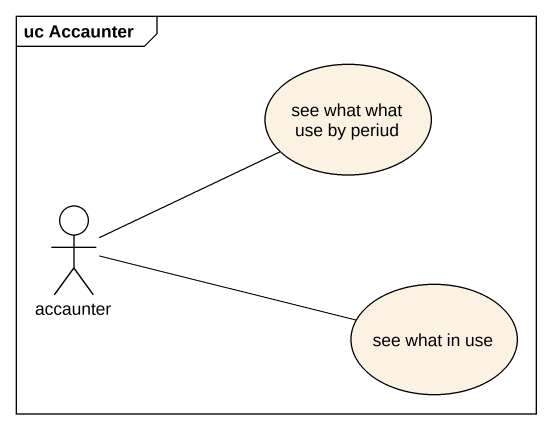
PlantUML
@startuml
mainframe uc Accaunter
usecase "see what what use by periud" as see_what_what_use_by_periud
actor accaunter
usecase "see what in use" as see_what_in_use
accaunter -right- see_what_what_use_by_periud
accaunter -right- see_what_in_use
@enduml
